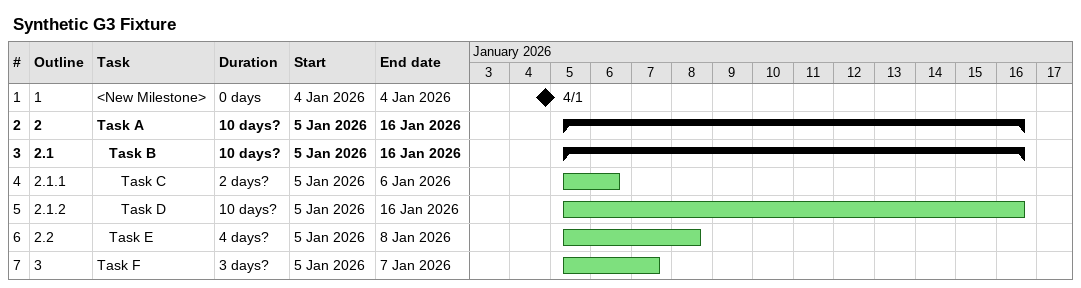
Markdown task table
Synthetic G3 Fixture

| ID | WBS | Task | Duration | Start | Finish |
|---|---|---|---|---|---|
| 1 | 1 | <New Milestone> | 0d | 2026-01-04 | 2026-01-04 |
| 2 | 2 | **Task A** | 10d? | 2026-01-05 | 2026-01-16 |
| 3 | 2.1 | **Task B** | 10d? | 2026-01-05 | 2026-01-16 |
| 4 | 2.1.1 | Task C | 2d? | 2026-01-05 | 2026-01-06 |
| 5 | 2.1.2 | Task D | 10d? | 2026-01-05 | 2026-01-16 |
| 6 | 2.2 | Task E | 4d? | 2026-01-05 | 2026-01-08 |
| 7 | 3 | Task F | 3d? | 2026-01-05 | 2026-01-07 |
